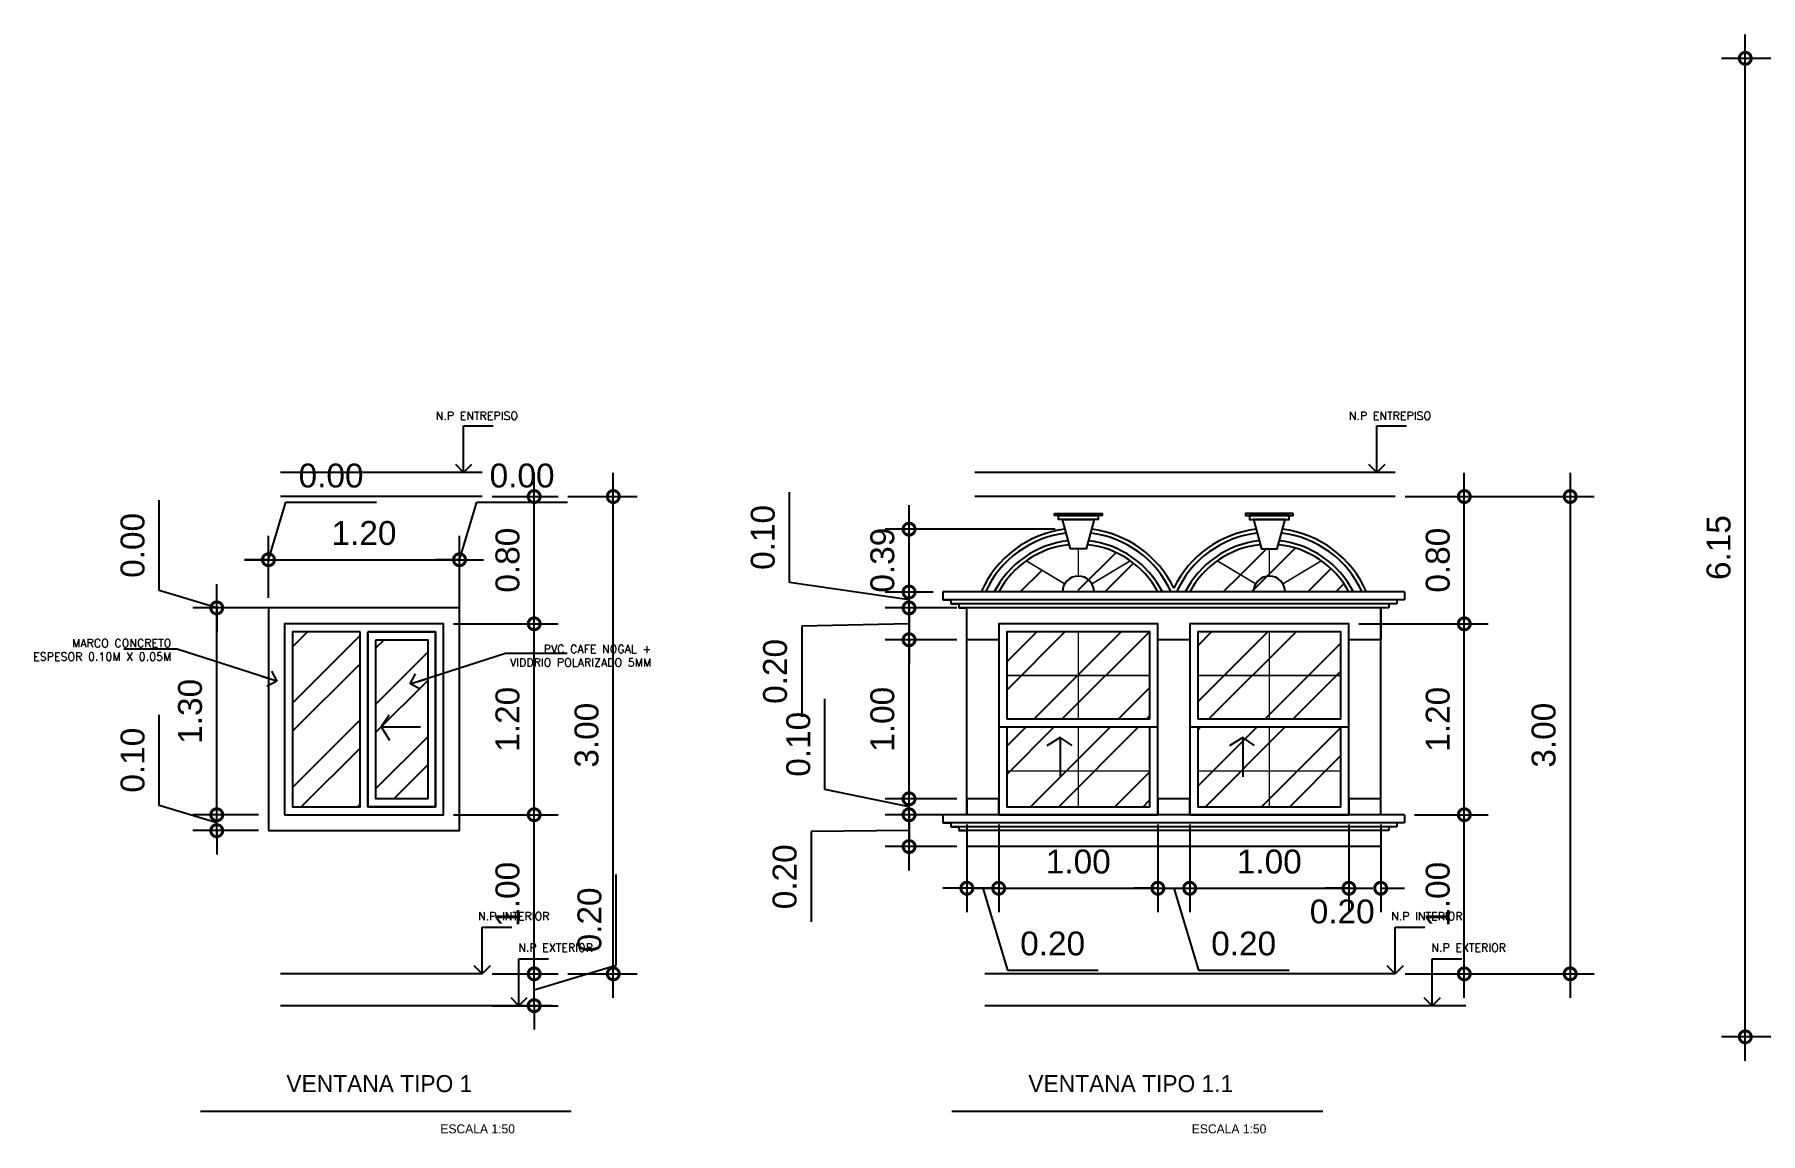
# Model space of a CAD drawing. Header units: inches. Extents: x -370 to 18, y -197 to 199.
# Drawn here: x -235.03 to -224.19, y 40.61 to 47.51 of the extents above; entities that cross this region are included whole.
import ezdxf

# ---------------------------------------------------------------- set-up
doc = ezdxf.new("R2010")
doc.units = ezdxf.units.IN
doc.header["$MEASUREMENT"] = 0
doc.header["$PDMODE"] = 34
doc.header["$PDSIZE"] = 0.2
doc.linetypes.add('DASHED2', pattern=[0.375, 0.25, -0.125])
for name, color, linetype in [('CAJETIN', 5, 'DASHED2'), ('MUEBLES', 7, 'Continuous'), ('ventanas', 1, 'Continuous')]:
    doc.layers.add(name, color=color, linetype=linetype)
doc.styles.add('ARIAL', font='arial.ttf', dxfattribs={"height": 0.14})
doc.styles.add('ML', font='ARIALN.TTF')
doc.styles.add('NT_25', font='romans.shx', dxfattribs={"height": 0.0509})
doc.styles.get("Standard").update_dxf_attribs({"font": 'arial.ttf'})
doc.dimstyles.new('DD_20 G', dxfattribs={"dimtxt": 0.08, "dimasz": 0.1, "dimexe": 0.08, "dimexo": 0.04, "dimgap": 0.02, "dimtad": 1, "dimzin": 0, "dimdsep": 46, "dimtxsty": 'ML', "dimblk": 'DOTSMALL', "dimcen": 0.09, "dimdle": 0.08, "dimclrd": 1, "dimclre": 1, "dimclrt": 2, "dimadec": 0, "dimazin": 0, "dimtfac": 1, "dimtofl": 0, "dimtmove": 2, "dimatfit": 3, "dimldrblk": 'OPEN90', "dimfxl": 1, "dimtolj": 1, "dimtzin": 0, "dimarcsym": 0})
doc.dimstyles.new('E100', dxfattribs={"dimtxt": 0.15, "dimasz": 0.15, "dimexe": 0.15, "dimexo": 0.0625, "dimgap": 0.09, "dimtad": 1, "dimzin": 0, "dimdsep": 46, "dimtxsty": 'Standard', "dimblk": 'DOTSMALL', "dimcen": 0.09, "dimdle": 0.15, "dimclrd": 1, "dimclre": 1, "dimclrt": 2, "dimazin": 0, "dimtfac": 1, "dimtofl": 0, "dimtmove": 1, "dimatfit": 1, "dimldrblk": 'OPEN90', "dimfxl": 1, "dimtolj": 1, "dimtzin": 0, "dimarcsym": 0})
pattern_1 = [(45, (0, -3.29313), (-0.26516504, 0.26516504), []), (45, (0.17678, -3.29313), (-0.26516504, 0.26516504), [])]
pattern_2 = [(45, (-307.83866, 101.6194), (-0.265165, 0.265165), []), (45, (-307.6619, 101.6194), (-0.265165, 0.265165), [])]
pattern_3 = [(45, (-306.63866, 101.6194), (-0.265165, 0.265165), []), (45, (-306.4619, 101.6194), (-0.265165, 0.265165), [])]

# ---------------------------------------------------------------- blocks, each defined once
blk = doc.blocks.new('_DotSmall')
at = {"color": 0, "linetype": 'ByBlock', "const_width": 0.5}
blk.add_lwpolyline([(-0.0625, 0, 1), (0.0625, 0, 1)], format="xyb", close=True, dxfattribs=at)
blk = doc.blocks.new('_Open90')
at = {"color": 0, "linetype": 'ByBlock', "lineweight": -2}
for p, q in [((0, 0), (-1, 0)), ((-0.5, 0.5), (0, 0)), ((0, 0), (-0.5, -0.5))]:
    blk.add_line(p, q, dxfattribs=at)
blk = doc.blocks.new('*D384')
at = {"color": 1, "lineweight": -2, "transparency": 16777216}
for p, q in [((-231.375, 41.666), (-231.375, 42.235)), ((-231.89, 41.611), (-231.89, 41.761)), ((-231.89, 41.511), (-231.375, 41.666)), ((-232.154, 41.611), (-231.74, 41.611)), ((-231.89, 41.411), (-231.89, 41.611)), ((-232.154, 41.411), (-231.74, 41.411)), ((-231.89, 41.411), (-231.89, 41.261))]:
    blk.add_line(p, q, dxfattribs=at)
at = {"layer": 'DEFPOINTS', "color": 0, "transparency": 16777216}
for p in [(-232.217, 41.611), (-231.89, 41.611), (-232.217, 41.411)]:
    blk.add_point(p, dxfattribs=at)
at = {"color": 1, "lineweight": -2, "transparency": 16777216, "xscale": 0.15, "yscale": 0.15, "zscale": 0.15}
for p, rotation in [((-231.89, 41.611), 270), ((-231.89, 41.411), 90)]:
    blk.add_blockref('_DotSmall', p, dxfattribs=dict(at, rotation=rotation))
at = {"color": 2, "transparency": 16777216, "insert": (-231.542, 41.95), "char_height": 0.15, "attachment_point": 5, "rotation": 90}
blk.add_mtext('\\A1;0.20', dxfattribs=at)
blk = doc.blocks.new('*D385')
at = {"color": 1, "lineweight": -2, "transparency": 16777216}
for p, q in [((-231.89, 41.461), (-231.89, 42.761)), ((-232.396, 42.611), (-231.74, 42.611)), ((-232.154, 41.611), (-231.74, 41.611))]:
    blk.add_line(p, q, dxfattribs=at)
at = {"layer": 'DEFPOINTS', "color": 0, "transparency": 16777216}
for p in [(-232.459, 42.611), (-231.89, 42.611), (-232.217, 41.611)]:
    blk.add_point(p, dxfattribs=at)
at = {"color": 1, "lineweight": -2, "transparency": 16777216, "xscale": 0.15, "yscale": 0.15, "zscale": 0.15}
for p, rotation in [((-231.89, 42.611), 90), ((-231.89, 41.611), 270)]:
    blk.add_blockref('_DotSmall', p, dxfattribs=dict(at, rotation=rotation))
at = {"color": 2, "transparency": 16777216, "insert": (-232.057, 42.111), "char_height": 0.15, "attachment_point": 5, "rotation": 90}
blk.add_mtext('\\A1;1.00', dxfattribs=at)
blk = doc.blocks.new('*D386')
at = {"color": 1, "lineweight": -2, "transparency": 16777216}
for p, q in [((-231.89, 42.461), (-231.89, 43.961)), ((-232.396, 43.811), (-231.74, 43.811)), ((-232.396, 42.611), (-231.74, 42.611))]:
    blk.add_line(p, q, dxfattribs=at)
at = {"layer": 'DEFPOINTS', "color": 0, "transparency": 16777216}
for p in [(-232.459, 43.811), (-231.89, 43.811), (-232.459, 42.611)]:
    blk.add_point(p, dxfattribs=at)
at = {"color": 1, "lineweight": -2, "transparency": 16777216, "xscale": 0.15, "yscale": 0.15, "zscale": 0.15}
for p, rotation in [((-231.89, 43.811), 90), ((-231.89, 42.611), 270)]:
    blk.add_blockref('_DotSmall', p, dxfattribs=dict(at, rotation=rotation))
at = {"color": 2, "transparency": 16777216, "insert": (-232.057, 43.211), "char_height": 0.15, "attachment_point": 5, "rotation": 90}
blk.add_mtext('\\A1;1.20', dxfattribs=at)
blk = doc.blocks.new('*D387')
at = {"color": 1, "lineweight": -2, "transparency": 16777216}
for p, q in [((-231.89, 43.661), (-231.89, 44.761)), ((-232.154, 44.611), (-231.74, 44.611)), ((-232.396, 43.811), (-231.74, 43.811))]:
    blk.add_line(p, q, dxfattribs=at)
at = {"layer": 'DEFPOINTS', "color": 0, "transparency": 16777216}
for p in [(-232.217, 44.611), (-231.89, 44.611), (-232.459, 43.811)]:
    blk.add_point(p, dxfattribs=at)
at = {"color": 1, "lineweight": -2, "transparency": 16777216, "xscale": 0.15, "yscale": 0.15, "zscale": 0.15}
for p, rotation in [((-231.89, 44.611), 90), ((-231.89, 43.811), 270)]:
    blk.add_blockref('_DotSmall', p, dxfattribs=dict(at, rotation=rotation))
at = {"color": 2, "transparency": 16777216, "insert": (-232.057, 44.211), "char_height": 0.15, "attachment_point": 5, "rotation": 90}
blk.add_mtext('\\A1;0.80', dxfattribs=at)
blk = doc.blocks.new('*D388')
at = {"color": 1, "lineweight": -2, "transparency": 16777216}
for p, q in [((-231.393, 41.461), (-231.393, 44.761)), ((-231.678, 44.611), (-231.243, 44.611)), ((-231.678, 41.611), (-231.243, 41.611))]:
    blk.add_line(p, q, dxfattribs=at)
at = {"layer": 'DEFPOINTS', "color": 0, "transparency": 16777216}
for p in [(-231.74, 44.611), (-231.393, 44.611), (-231.74, 41.611)]:
    blk.add_point(p, dxfattribs=at)
at = {"color": 1, "lineweight": -2, "transparency": 16777216, "xscale": 0.15, "yscale": 0.15, "zscale": 0.15}
for p, rotation in [((-231.393, 44.611), 90), ((-231.393, 41.611), 270)]:
    blk.add_blockref('_DotSmall', p, dxfattribs=dict(at, rotation=rotation))
at = {"color": 2, "transparency": 16777216, "insert": (-231.56, 43.111), "char_height": 0.15, "attachment_point": 5, "rotation": 90}
blk.add_mtext('\\A1;3.00', dxfattribs=at)
blk = doc.blocks.new('*D389')
at = {"color": 1, "lineweight": -2, "transparency": 16777216}
for p, q in [((-234.246, 42.67), (-234.246, 43.239)), ((-233.884, 42.611), (-233.884, 42.761)), ((-233.884, 42.561), (-234.246, 42.67)), ((-233.621, 42.611), (-234.034, 42.611)), ((-233.884, 42.511), (-233.884, 42.611)), ((-233.621, 42.511), (-234.034, 42.511)), ((-233.884, 42.511), (-233.884, 42.361))]:
    blk.add_line(p, q, dxfattribs=at)
at = {"layer": 'DEFPOINTS', "color": 0, "transparency": 16777216}
for p in [(-233.884, 42.611), (-233.559, 42.611), (-233.559, 42.511)]:
    blk.add_point(p, dxfattribs=at)
at = {"color": 1, "lineweight": -2, "transparency": 16777216, "xscale": 0.15, "yscale": 0.15, "zscale": 0.15}
for p, rotation in [((-233.884, 42.611), 270), ((-233.884, 42.511), 90)]:
    blk.add_blockref('_DotSmall', p, dxfattribs=dict(at, rotation=rotation))
at = {"color": 2, "transparency": 16777216, "insert": (-234.412, 42.954), "char_height": 0.15, "attachment_point": 5, "rotation": 90}
blk.add_mtext('\\A1;0.10', dxfattribs=at)
blk = doc.blocks.new('*D390')
at = {"color": 1, "lineweight": -2, "transparency": 16777216}
for p, q in [((-233.884, 42.461), (-233.884, 44.061)), ((-233.521, 43.911), (-234.034, 43.911)), ((-233.621, 42.611), (-234.034, 42.611))]:
    blk.add_line(p, q, dxfattribs=at)
at = {"layer": 'DEFPOINTS', "color": 0, "transparency": 16777216}
for p in [(-233.884, 43.911), (-233.459, 43.911), (-233.559, 42.611)]:
    blk.add_point(p, dxfattribs=at)
at = {"color": 1, "lineweight": -2, "transparency": 16777216, "xscale": 0.15, "yscale": 0.15, "zscale": 0.15}
for p, rotation in [((-233.884, 43.911), 90), ((-233.884, 42.611), 270)]:
    blk.add_blockref('_DotSmall', p, dxfattribs=dict(at, rotation=rotation))
at = {"color": 2, "transparency": 16777216, "insert": (-234.051, 43.261), "char_height": 0.15, "attachment_point": 5, "rotation": 90}
blk.add_mtext('\\A1;1.30', dxfattribs=at)
blk = doc.blocks.new('*D391')
at = {"color": 1, "lineweight": -2, "transparency": 16777216}
for p, q in [((-234.246, 44.02), (-234.246, 44.589)), ((-233.884, 43.911), (-233.884, 44.061)), ((-233.884, 43.911), (-234.246, 44.02)), ((-233.521, 43.911), (-234.034, 43.911)), ((-233.621, 43.911), (-234.034, 43.911)), ((-233.884, 43.911), (-233.884, 43.761))]:
    blk.add_line(p, q, dxfattribs=at)
at = {"layer": 'DEFPOINTS', "color": 0, "transparency": 16777216}
for p in [(-233.884, 43.911), (-233.559, 43.911), (-233.459, 43.911)]:
    blk.add_point(p, dxfattribs=at)
at = {"color": 1, "lineweight": -2, "transparency": 16777216, "xscale": 0.15, "yscale": 0.15, "zscale": 0.15}
for rotation in [90, 270]:
    blk.add_blockref('_DotSmall', (-233.884, 43.911), dxfattribs=dict(at, rotation=rotation))
at = {"color": 2, "transparency": 16777216, "insert": (-234.412, 44.304), "char_height": 0.15, "attachment_point": 5, "rotation": 90}
blk.add_mtext('\\A1;0.00', dxfattribs=at)
blk = doc.blocks.new('*D392')
at = {"color": 1, "lineweight": -2, "transparency": 16777216}
for p, q in [((-233.559, 44.214), (-233.45, 44.576)), ((-233.45, 44.576), (-232.881, 44.576)), ((-233.559, 43.974), (-233.559, 44.364)), ((-233.559, 43.974), (-233.559, 44.364)), ((-233.559, 44.214), (-233.709, 44.214)), ((-233.559, 44.214), (-233.409, 44.214))]:
    blk.add_line(p, q, dxfattribs=at)
at = {"layer": 'DEFPOINTS', "color": 0, "transparency": 16777216}
for p in [(-233.559, 44.214), (-233.559, 43.911), (-233.559, 43.911)]:
    blk.add_point(p, dxfattribs=at)
at = {"color": 1, "lineweight": -2, "transparency": 16777216, "xscale": 0.15, "yscale": 0.15, "zscale": 0.15}
blk.add_blockref('_DotSmall', (-233.559, 44.214), dxfattribs=at)
at = {"color": 1, "lineweight": -2, "transparency": 16777216, "xscale": 0.15, "yscale": 0.15, "zscale": 0.15, "rotation": 180}
blk.add_blockref('_DotSmall', (-233.559, 44.214), dxfattribs=at)
at = {"color": 2, "transparency": 16777216, "insert": (-233.166, 44.742), "char_height": 0.15, "attachment_point": 5}
blk.add_mtext('\\A1;0.00', dxfattribs=at)
blk = doc.blocks.new('*D393')
at = {"color": 1, "lineweight": -2, "transparency": 16777216}
for p, q in [((-233.559, 43.974), (-233.559, 44.364)), ((-232.359, 43.874), (-232.359, 44.364)), ((-233.709, 44.214), (-232.209, 44.214))]:
    blk.add_line(p, q, dxfattribs=at)
at = {"layer": 'DEFPOINTS', "color": 0, "transparency": 16777216}
for p in [(-232.359, 44.214), (-233.559, 43.911), (-232.359, 43.811)]:
    blk.add_point(p, dxfattribs=at)
at = {"color": 1, "lineweight": -2, "transparency": 16777216, "xscale": 0.15, "yscale": 0.15, "zscale": 0.15, "rotation": 180}
blk.add_blockref('_DotSmall', (-233.559, 44.214), dxfattribs=at)
at = {"color": 1, "lineweight": -2, "transparency": 16777216, "xscale": 0.15, "yscale": 0.15, "zscale": 0.15}
blk.add_blockref('_DotSmall', (-232.359, 44.214), dxfattribs=at)
at = {"color": 2, "transparency": 16777216, "insert": (-232.959, 44.381), "char_height": 0.15, "attachment_point": 5}
blk.add_mtext('\\A1;1.20', dxfattribs=at)
blk = doc.blocks.new('*D394')
at = {"color": 1, "lineweight": -2, "transparency": 16777216}
for p, q in [((-232.359, 44.214), (-232.25, 44.576)), ((-232.25, 44.576), (-231.681, 44.576)), ((-232.359, 43.874), (-232.359, 44.364)), ((-232.359, 43.974), (-232.359, 44.364)), ((-232.359, 44.214), (-232.509, 44.214)), ((-232.359, 44.214), (-232.209, 44.214))]:
    blk.add_line(p, q, dxfattribs=at)
at = {"layer": 'DEFPOINTS', "color": 0, "transparency": 16777216}
for p in [(-232.359, 44.214), (-232.359, 43.911), (-232.359, 43.811)]:
    blk.add_point(p, dxfattribs=at)
at = {"color": 1, "lineweight": -2, "transparency": 16777216, "xscale": 0.15, "yscale": 0.15, "zscale": 0.15}
blk.add_blockref('_DotSmall', (-232.359, 44.214), dxfattribs=at)
at = {"color": 1, "lineweight": -2, "transparency": 16777216, "xscale": 0.15, "yscale": 0.15, "zscale": 0.15, "rotation": 180}
blk.add_blockref('_DotSmall', (-232.359, 44.214), dxfattribs=at)
at = {"color": 2, "transparency": 16777216, "insert": (-231.966, 44.742), "char_height": 0.15, "attachment_point": 5}
blk.add_mtext('\\A1;0.00', dxfattribs=at)
blk = doc.blocks.new('*D395')
at = {"color": 1, "lineweight": -2, "transparency": 16777216}
for p, q in [((-229.535, 42.261), (-229.535, 42.761)), ((-229.234, 42.611), (-229.685, 42.611)), ((-229.535, 42.511), (-230.15, 42.506)), ((-230.15, 42.506), (-230.15, 41.937)), ((-229.234, 42.411), (-229.685, 42.411))]:
    blk.add_line(p, q, dxfattribs=at)
at = {"layer": 'DEFPOINTS', "color": 0, "transparency": 16777216}
for p in [(-229.535, 42.611), (-229.172, 42.611), (-229.172, 42.411)]:
    blk.add_point(p, dxfattribs=at)
at = {"color": 1, "lineweight": -2, "transparency": 16777216, "xscale": 0.15, "yscale": 0.15, "zscale": 0.15}
for p, rotation in [((-229.535, 42.611), 90), ((-229.535, 42.411), 270)]:
    blk.add_blockref('_DotSmall', p, dxfattribs=dict(at, rotation=rotation))
at = {"color": 2, "transparency": 16777216, "insert": (-230.316, 42.221), "char_height": 0.15, "attachment_point": 5, "rotation": 90}
blk.add_mtext('\\A1;0.20', dxfattribs=at)
blk = doc.blocks.new('*D396')
at = {"color": 1, "lineweight": -2, "transparency": 16777216}
for p, q in [((-230.064, 42.77), (-230.064, 43.339)), ((-229.535, 42.711), (-229.535, 42.861)), ((-229.535, 42.661), (-230.064, 42.77)), ((-229.234, 42.711), (-229.685, 42.711)), ((-229.234, 42.611), (-229.685, 42.611)), ((-229.535, 42.611), (-229.535, 42.711)), ((-229.535, 42.611), (-229.535, 42.461))]:
    blk.add_line(p, q, dxfattribs=at)
at = {"layer": 'DEFPOINTS', "color": 0, "transparency": 16777216}
for p in [(-229.535, 42.711), (-229.172, 42.711), (-229.172, 42.611)]:
    blk.add_point(p, dxfattribs=at)
at = {"color": 1, "lineweight": -2, "transparency": 16777216, "xscale": 0.15, "yscale": 0.15, "zscale": 0.15}
for p, rotation in [((-229.535, 42.711), 270), ((-229.535, 42.611), 90)]:
    blk.add_blockref('_DotSmall', p, dxfattribs=dict(at, rotation=rotation))
at = {"color": 2, "transparency": 16777216, "insert": (-230.23, 43.054), "char_height": 0.15, "attachment_point": 5, "rotation": 90}
blk.add_mtext('\\A1;0.10', dxfattribs=at)
blk = doc.blocks.new('*D397')
at = {"color": 1, "lineweight": -2, "transparency": 16777216}
for p, q in [((-229.535, 42.561), (-229.535, 43.861)), ((-229.234, 43.711), (-229.685, 43.711)), ((-229.234, 42.711), (-229.685, 42.711))]:
    blk.add_line(p, q, dxfattribs=at)
at = {"layer": 'DEFPOINTS', "color": 0, "transparency": 16777216}
for p in [(-229.535, 43.711), (-229.172, 43.711), (-229.172, 42.711)]:
    blk.add_point(p, dxfattribs=at)
at = {"color": 1, "lineweight": -2, "transparency": 16777216, "xscale": 0.15, "yscale": 0.15, "zscale": 0.15}
for p, rotation in [((-229.535, 43.711), 90), ((-229.535, 42.711), 270)]:
    blk.add_blockref('_DotSmall', p, dxfattribs=dict(at, rotation=rotation))
at = {"color": 2, "transparency": 16777216, "insert": (-229.702, 43.211), "char_height": 0.15, "attachment_point": 5, "rotation": 90}
blk.add_mtext('\\A1;1.00', dxfattribs=at)
blk = doc.blocks.new('*D398')
at = {"color": 1, "lineweight": -2, "transparency": 16777216}
for p, q in [((-229.535, 43.911), (-229.535, 44.061)), ((-229.535, 43.811), (-230.209, 43.796)), ((-229.234, 43.911), (-229.685, 43.911)), ((-229.535, 43.711), (-229.535, 43.911)), ((-230.209, 43.796), (-230.209, 43.227)), ((-229.234, 43.711), (-229.685, 43.711)), ((-229.535, 43.711), (-229.535, 43.561))]:
    blk.add_line(p, q, dxfattribs=at)
at = {"layer": 'DEFPOINTS', "color": 0, "transparency": 16777216}
for p in [(-229.535, 43.911), (-229.172, 43.911), (-229.172, 43.711)]:
    blk.add_point(p, dxfattribs=at)
at = {"color": 1, "lineweight": -2, "transparency": 16777216, "xscale": 0.15, "yscale": 0.15, "zscale": 0.15}
for p, rotation in [((-229.535, 43.911), 270), ((-229.535, 43.711), 90)]:
    blk.add_blockref('_DotSmall', p, dxfattribs=dict(at, rotation=rotation))
at = {"color": 2, "transparency": 16777216, "insert": (-230.376, 43.512), "char_height": 0.15, "attachment_point": 5, "rotation": 90}
blk.add_mtext('\\A1;0.20', dxfattribs=at)
blk = doc.blocks.new('*D399')
at = {"color": 1, "lineweight": -2, "transparency": 16777216}
for p, q in [((-230.286, 44.07), (-230.286, 44.639)), ((-229.535, 44.011), (-229.535, 44.161)), ((-229.535, 43.961), (-230.286, 44.07)), ((-229.384, 44.011), (-229.685, 44.011)), ((-229.535, 43.911), (-229.535, 44.011)), ((-229.234, 43.911), (-229.685, 43.911)), ((-229.535, 43.911), (-229.535, 43.761))]:
    blk.add_line(p, q, dxfattribs=at)
at = {"layer": 'DEFPOINTS', "color": 0, "transparency": 16777216}
for p in [(-229.535, 44.011), (-229.322, 44.011), (-229.172, 43.911)]:
    blk.add_point(p, dxfattribs=at)
at = {"color": 1, "lineweight": -2, "transparency": 16777216, "xscale": 0.15, "yscale": 0.15, "zscale": 0.15}
for p, rotation in [((-229.535, 44.011), 270), ((-229.535, 43.911), 90)]:
    blk.add_blockref('_DotSmall', p, dxfattribs=dict(at, rotation=rotation))
at = {"color": 2, "transparency": 16777216, "insert": (-230.453, 44.354), "char_height": 0.15, "attachment_point": 5, "rotation": 90}
blk.add_mtext('\\A1;0.10', dxfattribs=at)
blk = doc.blocks.new('*D400')
at = {"color": 1, "lineweight": -2, "transparency": 16777216}
for p, q in [((-229.535, 43.861), (-229.535, 44.556)), ((-228.618, 44.406), (-229.685, 44.406)), ((-229.384, 44.011), (-229.685, 44.011))]:
    blk.add_line(p, q, dxfattribs=at)
at = {"layer": 'DEFPOINTS', "color": 0, "transparency": 16777216}
for p in [(-229.535, 44.406), (-228.555, 44.406), (-229.322, 44.011)]:
    blk.add_point(p, dxfattribs=at)
at = {"color": 1, "lineweight": -2, "transparency": 16777216, "xscale": 0.15, "yscale": 0.15, "zscale": 0.15}
for p, rotation in [((-229.535, 44.406), 90), ((-229.535, 44.011), 270)]:
    blk.add_blockref('_DotSmall', p, dxfattribs=dict(at, rotation=rotation))
at = {"color": 2, "transparency": 16777216, "insert": (-229.702, 44.211), "char_height": 0.15, "attachment_point": 5, "rotation": 90}
blk.add_mtext('\\A1;0.39', dxfattribs=at)
blk = doc.blocks.new('*D401')
at = {"color": 1, "lineweight": -2, "transparency": 16777216}
for p, q in [((-226.047, 41.461), (-226.047, 42.761)), ((-226.359, 42.611), (-225.897, 42.611)), ((-226.418, 41.611), (-225.897, 41.611))]:
    blk.add_line(p, q, dxfattribs=at)
at = {"layer": 'DEFPOINTS', "color": 0, "transparency": 16777216}
for p in [(-226.422, 42.611), (-226.047, 42.611), (-226.481, 41.611)]:
    blk.add_point(p, dxfattribs=at)
at = {"color": 1, "lineweight": -2, "transparency": 16777216, "xscale": 0.15, "yscale": 0.15, "zscale": 0.15}
for p, rotation in [((-226.047, 42.611), 90), ((-226.047, 41.611), 270)]:
    blk.add_blockref('_DotSmall', p, dxfattribs=dict(at, rotation=rotation))
at = {"color": 2, "transparency": 16777216, "insert": (-226.213, 42.111), "char_height": 0.15, "attachment_point": 5, "rotation": 90}
blk.add_mtext('\\A1;1.00', dxfattribs=at)
blk = doc.blocks.new('*D402')
at = {"color": 1, "lineweight": -2, "transparency": 16777216}
for p, q in [((-226.047, 42.461), (-226.047, 43.961)), ((-226.709, 43.811), (-225.897, 43.811)), ((-226.359, 42.611), (-225.897, 42.611))]:
    blk.add_line(p, q, dxfattribs=at)
at = {"layer": 'DEFPOINTS', "color": 0, "transparency": 16777216}
for p in [(-226.772, 43.811), (-226.047, 43.811), (-226.422, 42.611)]:
    blk.add_point(p, dxfattribs=at)
at = {"color": 1, "lineweight": -2, "transparency": 16777216, "xscale": 0.15, "yscale": 0.15, "zscale": 0.15}
for p, rotation in [((-226.047, 43.811), 90), ((-226.047, 42.611), 270)]:
    blk.add_blockref('_DotSmall', p, dxfattribs=dict(at, rotation=rotation))
at = {"color": 2, "transparency": 16777216, "insert": (-226.213, 43.211), "char_height": 0.15, "attachment_point": 5, "rotation": 90}
blk.add_mtext('\\A1;1.20', dxfattribs=at)
blk = doc.blocks.new('*D403')
at = {"color": 1, "lineweight": -2, "transparency": 16777216}
for p, q in [((-226.047, 43.661), (-226.047, 44.761)), ((-226.418, 44.611), (-225.897, 44.611)), ((-226.709, 43.811), (-225.897, 43.811))]:
    blk.add_line(p, q, dxfattribs=at)
at = {"layer": 'DEFPOINTS', "color": 0, "transparency": 16777216}
for p in [(-226.481, 44.611), (-226.047, 44.611), (-226.772, 43.811)]:
    blk.add_point(p, dxfattribs=at)
at = {"color": 1, "lineweight": -2, "transparency": 16777216, "xscale": 0.15, "yscale": 0.15, "zscale": 0.15}
for p, rotation in [((-226.047, 44.611), 90), ((-226.047, 43.811), 270)]:
    blk.add_blockref('_DotSmall', p, dxfattribs=dict(at, rotation=rotation))
at = {"color": 2, "transparency": 16777216, "insert": (-226.213, 44.211), "char_height": 0.15, "attachment_point": 5, "rotation": 90}
blk.add_mtext('\\A1;0.80', dxfattribs=at)
blk = doc.blocks.new('*D404')
at = {"color": 1, "lineweight": -2, "transparency": 16777216}
for p, q in [((-225.382, 44.761), (-225.382, 41.461)), ((-226.418, 44.611), (-225.232, 44.611)), ((-226.418, 41.611), (-225.232, 41.611))]:
    blk.add_line(p, q, dxfattribs=at)
at = {"layer": 'DEFPOINTS', "color": 0, "transparency": 16777216}
for p in [(-226.481, 44.611), (-226.481, 41.611), (-225.382, 41.611)]:
    blk.add_point(p, dxfattribs=at)
at = {"color": 1, "lineweight": -2, "transparency": 16777216, "xscale": 0.15, "yscale": 0.15, "zscale": 0.15}
for p, rotation in [((-225.382, 44.611), 90), ((-225.382, 41.611), 270)]:
    blk.add_blockref('_DotSmall', p, dxfattribs=dict(at, rotation=rotation))
at = {"color": 2, "transparency": 16777216, "insert": (-225.548, 43.111), "char_height": 0.15, "attachment_point": 5, "rotation": 90}
blk.add_mtext('\\A1;3.00', dxfattribs=at)
blk = doc.blocks.new('*D405')
at = {"color": 1, "lineweight": -2, "transparency": 16777216}
for p, q in [((-228.972, 42.549), (-228.972, 41.999)), ((-227.972, 42.549), (-227.972, 41.999)), ((-229.122, 42.149), (-227.822, 42.149))]:
    blk.add_line(p, q, dxfattribs=at)
at = {"layer": 'DEFPOINTS', "color": 0, "transparency": 16777216}
for p in [(-228.972, 42.611), (-227.972, 42.611), (-227.972, 42.149)]:
    blk.add_point(p, dxfattribs=at)
at = {"color": 1, "lineweight": -2, "transparency": 16777216, "xscale": 0.15, "yscale": 0.15, "zscale": 0.15, "rotation": 180}
blk.add_blockref('_DotSmall', (-228.972, 42.149), dxfattribs=at)
at = {"color": 1, "lineweight": -2, "transparency": 16777216, "xscale": 0.15, "yscale": 0.15, "zscale": 0.15}
blk.add_blockref('_DotSmall', (-227.972, 42.149), dxfattribs=at)
at = {"color": 2, "transparency": 16777216, "insert": (-228.472, 42.316), "char_height": 0.15, "attachment_point": 5}
blk.add_mtext('\\A1;1.00', dxfattribs=at)
blk = doc.blocks.new('*D406')
at = {"color": 1, "lineweight": -2, "transparency": 16777216}
for p, q in [((-227.972, 42.549), (-227.972, 41.999)), ((-227.772, 42.549), (-227.772, 41.999)), ((-227.972, 42.149), (-228.122, 42.149)), ((-227.972, 42.149), (-227.772, 42.149)), ((-227.872, 42.149), (-227.717, 41.634)), ((-227.772, 42.149), (-227.622, 42.149)), ((-227.717, 41.634), (-227.148, 41.634))]:
    blk.add_line(p, q, dxfattribs=at)
at = {"layer": 'DEFPOINTS', "color": 0, "transparency": 16777216}
for p in [(-227.972, 42.611), (-227.772, 42.611), (-227.772, 42.149)]:
    blk.add_point(p, dxfattribs=at)
at = {"color": 1, "lineweight": -2, "transparency": 16777216, "xscale": 0.15, "yscale": 0.15, "zscale": 0.15}
blk.add_blockref('_DotSmall', (-227.972, 42.149), dxfattribs=at)
at = {"color": 1, "lineweight": -2, "transparency": 16777216, "xscale": 0.15, "yscale": 0.15, "zscale": 0.15, "rotation": 180}
blk.add_blockref('_DotSmall', (-227.772, 42.149), dxfattribs=at)
at = {"color": 2, "transparency": 16777216, "insert": (-227.433, 41.801), "char_height": 0.15, "attachment_point": 5}
blk.add_mtext('\\A1;0.20', dxfattribs=at)
blk = doc.blocks.new('*D407')
at = {"color": 1, "lineweight": -2, "transparency": 16777216}
for p, q in [((-227.772, 42.549), (-227.772, 41.999)), ((-226.772, 42.549), (-226.772, 41.999)), ((-227.922, 42.149), (-226.622, 42.149))]:
    blk.add_line(p, q, dxfattribs=at)
at = {"layer": 'DEFPOINTS', "color": 0, "transparency": 16777216}
for p in [(-227.772, 42.611), (-226.772, 42.611), (-226.772, 42.149)]:
    blk.add_point(p, dxfattribs=at)
at = {"color": 1, "lineweight": -2, "transparency": 16777216, "xscale": 0.15, "yscale": 0.15, "zscale": 0.15, "rotation": 180}
blk.add_blockref('_DotSmall', (-227.772, 42.149), dxfattribs=at)
at = {"color": 1, "lineweight": -2, "transparency": 16777216, "xscale": 0.15, "yscale": 0.15, "zscale": 0.15}
blk.add_blockref('_DotSmall', (-226.772, 42.149), dxfattribs=at)
at = {"color": 2, "transparency": 16777216, "insert": (-227.272, 42.316), "char_height": 0.15, "attachment_point": 5}
blk.add_mtext('\\A1;1.00', dxfattribs=at)
blk = doc.blocks.new('*D408')
at = {"color": 1, "lineweight": -2, "transparency": 16777216}
for p, q in [((-226.772, 42.549), (-226.772, 41.999)), ((-226.572, 42.549), (-226.572, 41.999)), ((-226.772, 42.149), (-226.922, 42.149)), ((-226.572, 42.149), (-226.422, 42.149))]:
    blk.add_line(p, q, dxfattribs=at)
at = {"layer": 'DEFPOINTS', "color": 0, "transparency": 16777216}
for p in [(-226.772, 42.611), (-226.572, 42.611), (-226.572, 42.149)]:
    blk.add_point(p, dxfattribs=at)
at = {"color": 1, "lineweight": -2, "transparency": 16777216, "xscale": 0.15, "yscale": 0.15, "zscale": 0.15}
blk.add_blockref('_DotSmall', (-226.772, 42.149), dxfattribs=at)
at = {"color": 1, "lineweight": -2, "transparency": 16777216, "xscale": 0.15, "yscale": 0.15, "zscale": 0.15, "rotation": 180}
blk.add_blockref('_DotSmall', (-226.572, 42.149), dxfattribs=at)
at = {"color": 2, "transparency": 16777216, "insert": (-226.814, 42.002), "char_height": 0.15, "attachment_point": 5}
blk.add_mtext('\\A1;0.20', dxfattribs=at)
blk = doc.blocks.new('*D409')
at = {"color": 1, "lineweight": -2, "transparency": 16777216}
for p, q in [((-229.172, 42.549), (-229.172, 41.999)), ((-228.972, 42.549), (-228.972, 41.999)), ((-229.172, 42.149), (-229.322, 42.149)), ((-228.972, 42.149), (-229.172, 42.149)), ((-229.072, 42.149), (-228.917, 41.634)), ((-228.972, 42.149), (-228.822, 42.149)), ((-228.917, 41.634), (-228.348, 41.634))]:
    blk.add_line(p, q, dxfattribs=at)
at = {"layer": 'DEFPOINTS', "color": 0, "transparency": 16777216}
for p in [(-229.172, 42.611), (-228.972, 42.611), (-229.172, 42.149)]:
    blk.add_point(p, dxfattribs=at)
at = {"color": 1, "lineweight": -2, "transparency": 16777216, "xscale": 0.15, "yscale": 0.15, "zscale": 0.15}
blk.add_blockref('_DotSmall', (-229.172, 42.149), dxfattribs=at)
at = {"color": 1, "lineweight": -2, "transparency": 16777216, "xscale": 0.15, "yscale": 0.15, "zscale": 0.15, "rotation": 180}
blk.add_blockref('_DotSmall', (-228.972, 42.149), dxfattribs=at)
at = {"color": 2, "transparency": 16777216, "insert": (-228.633, 41.801), "char_height": 0.15, "attachment_point": 5}
blk.add_mtext('\\A1;0.20', dxfattribs=at)
blk = doc.blocks.new('*D435')
at = {"color": 1, "lineweight": -2, "transparency": 16777216}
for p, q in [((-224.282, 41.065), (-224.282, 47.515)), ((-223.718, 47.365), (-224.432, 47.365)), ((-223.718, 41.215), (-224.432, 41.215))]:
    blk.add_line(p, q, dxfattribs=at)
at = {"layer": 'DEFPOINTS', "color": 0, "transparency": 16777216}
for p in [(-224.282, 47.365), (-223.656, 47.365), (-223.656, 41.215)]:
    blk.add_point(p, dxfattribs=at)
at = {"color": 1, "lineweight": -2, "transparency": 16777216, "xscale": 0.15, "yscale": 0.15, "zscale": 0.15}
for p, rotation in [((-224.282, 47.365), 90), ((-224.282, 41.215), 270)]:
    blk.add_blockref('_DotSmall', p, dxfattribs=dict(at, rotation=rotation))
at = {"color": 2, "transparency": 16777216, "insert": (-224.449, 44.29), "char_height": 0.15, "attachment_point": 5, "rotation": 90}
blk.add_mtext('\\A1;6.15', dxfattribs=at)

msp = doc.modelspace()

# ---------------------------------------------------------------- hatches: boundary and pattern name
at = {"transparency": 33554610}
h = msp.add_hatch(dxfattribs=at)
h.set_pattern_fill('ANSI32', color=8)
h.set_pattern_definition(pattern_3)
h.paths.add_polyline_path([(-228.47181, 44.28338), (-228.42181, 44.28338), (-228.415, 44.30823, -0.12935945), (-228.14487, 44.20725), (-228.47181, 44.01108)])
h = msp.add_hatch(dxfattribs=at)
h.set_pattern_fill('ANSI32', color=8)
h.set_pattern_definition(pattern_2)
h.paths.add_polyline_path([(-227.32863, 44.30823), (-227.32181, 44.28338), (-227.27181, 44.28338), (-227.27181, 44.01108), (-227.59876, 44.20725, -0.12935945)])
h = msp.add_hatch(dxfattribs=at)
h.set_pattern_fill('ANSI32', color=8)
h.set_pattern_definition(pattern_2)
h.paths.add_polyline_path([(-227.27181, 44.28338), (-227.22181, 44.28338), (-227.215, 44.30823, -0.12935945), (-226.94487, 44.20725), (-227.27181, 44.01108)])
h = msp.add_hatch(dxfattribs=at)
h.set_pattern_fill('ANSI32', color=8)
h.set_pattern_definition(pattern_3)
h.paths.add_polyline_path([(-228.79876, 44.20725), (-228.47181, 44.01108), (-228.97181, 44.01108, -0.11698673)])
h = msp.add_hatch(dxfattribs=at)
h.set_pattern_fill('ANSI32', color=8)
h.set_pattern_definition(pattern_3)
h.paths.add_polyline_path([(-228.14487, 44.20725, -0.11698673), (-227.97181, 44.01108), (-228.47181, 44.01108)])
h = msp.add_hatch(dxfattribs=at)
h.set_pattern_fill('ANSI32', color=8)
h.set_pattern_definition(pattern_2)
h.paths.add_polyline_path([(-227.59876, 44.20725), (-227.27181, 44.01108), (-227.77181, 44.01108, -0.11698673)])
h = msp.add_hatch(dxfattribs=at)
h.set_pattern_fill('ANSI32', color=8)
h.set_pattern_definition(pattern_2)
h.paths.add_polyline_path([(-226.94487, 44.20725, -0.11698673), (-226.77181, 44.01108), (-227.27181, 44.01108)])
h = msp.add_hatch(dxfattribs=at)
h.set_pattern_fill('ANSI32', color=8)
h.set_pattern_definition(pattern_1)
h.paths.add_polyline_path([(-232.98391, 43.76108), (-233.40891, 43.76108), (-233.40891, 42.66108), (-232.98391, 42.66108)])
h = msp.add_hatch(dxfattribs=at)
h.set_pattern_fill('ANSI32', color=8)
h.set_pattern_definition(pattern_1)
h.paths.add_polyline_path([(-232.88391, 43.71108), (-232.55891, 43.71108), (-232.55891, 42.71108), (-232.88391, 42.71108)])
h = msp.add_hatch(dxfattribs=at)
h.set_pattern_fill('ANSI32', color=8)
h.set_pattern_definition(pattern_3)
h.paths.add_polyline_path([(-228.92181, 43.16108), (-228.02181, 43.16108), (-228.02181, 42.66108), (-228.92181, 42.66108)])
h.paths.add_polyline_path([(-228.02181, 43.21108), (-228.92181, 43.21108), (-228.92181, 43.76108), (-228.02181, 43.76108)])
h = msp.add_hatch(dxfattribs=at)
h.set_pattern_fill('ANSI32', color=8)
h.set_pattern_definition(pattern_2)
h.paths.add_polyline_path([(-227.72181, 43.16108), (-226.82181, 43.16108), (-226.82181, 42.66108), (-227.72181, 42.66108)])
h.paths.add_polyline_path([(-226.82181, 43.21108), (-227.72181, 43.21108), (-227.72181, 43.76108), (-226.82181, 43.76108)])

# ---------------------------------------------------------------- linework, layer by layer
at = {"color": 4}
for p, q in [((-232.21665, 44.76108), (-233.48328, 44.76108)), ((-226.48073, 44.76108), (-229.12265, 44.76108))]:
    msp.add_line(p, q, dxfattribs=at)
at = {"color": 8}
for p, q in [((-232.21665, 44.61108), (-233.48328, 44.61108)), ((-226.48073, 44.61108), (-229.12265, 44.61108))]:
    msp.add_line(p, q, dxfattribs=at)
at = {"color": 3}
for p, q in [((-229.32181, 44.01108), (-229.32181, 43.96108)), ((-226.42181, 44.01108), (-229.32181, 44.01108)), ((-229.32181, 44.01108), (-229.32181, 43.96108)), ((-226.42181, 43.96108), (-229.32181, 43.96108)), ((-229.32181, 43.96108), (-229.27181, 43.96108)), ((-229.27181, 43.96108), (-229.27181, 43.93608)), ((-226.52181, 43.93608), (-229.27181, 43.93608)), ((-229.27181, 43.93608), (-229.22181, 43.93608)), ((-229.22181, 43.93608), (-229.22181, 43.91108)), ((-226.57181, 44.01108), (-229.17181, 44.01108)), ((-227.97181, 44.01108), (-228.97181, 44.01108)), ((-226.77181, 44.01108), (-227.77181, 44.01108)), ((-226.52181, 43.93608), (-226.52181, 43.91108)), ((-226.47181, 43.93608), (-226.52181, 43.93608)), ((-226.42181, 43.96108), (-226.47181, 43.96108)), ((-226.47181, 43.96108), (-226.47181, 43.93608)), ((-226.42181, 44.01108), (-226.42181, 43.96108)), ((-226.57181, 43.91108), (-229.22181, 43.91108)), ((-229.22181, 43.91108), (-229.17181, 43.91108)), ((-226.52181, 43.91108), (-226.57181, 43.91108)), ((-226.42181, 42.61108), (-229.32181, 42.61108)), ((-229.32181, 42.61108), (-229.32181, 42.56108)), ((-229.32181, 42.61108), (-229.32181, 42.56108)), ((-226.42181, 42.61108), (-226.42181, 42.56108)), ((-226.42181, 42.56108), (-229.32181, 42.56108)), ((-229.32181, 42.56108), (-229.27181, 42.56108)), ((-229.27181, 42.56108), (-229.27181, 42.53608)), ((-229.27181, 42.53608), (-229.22181, 42.53608)), ((-226.52181, 42.53608), (-229.27181, 42.53608)), ((-229.22181, 42.53608), (-229.22181, 42.51108)), ((-229.22181, 42.51108), (-229.17181, 42.51108)), ((-226.57181, 42.51108), (-229.22181, 42.51108)), ((-229.17181, 42.51108), (-229.17181, 42.41108)), ((-226.52181, 42.51108), (-226.57181, 42.51108)), ((-226.57181, 42.51108), (-226.57181, 42.41108)), ((-226.52181, 42.53608), (-226.52181, 42.51108)), ((-226.47181, 42.53608), (-226.52181, 42.53608)), ((-226.42181, 42.56108), (-226.47181, 42.56108)), ((-226.47181, 42.56108), (-226.47181, 42.53608)), ((-226.57181, 42.41108), (-229.17181, 42.41108)), ((-232.21665, 41.61108), (-233.48328, 41.61108)), ((-226.48073, 41.61108), (-229.05854, 41.61108)), ((-231.77408, 41.41108), (-233.48328, 41.41108)), ((-226.03817, 41.41108), (-229.05854, 41.41108))]:
    msp.add_line(p, q, dxfattribs=at)
at = {"color": 2}
for p, q in [((-229.17181, 42.61108), (-229.17181, 43.91108)), ((-226.57181, 42.61108), (-226.57181, 43.91108)), ((-226.57181, 43.91108), (-226.57181, 43.81108)), ((-232.93391, 43.76108), (-232.93391, 42.66108)), ((-228.97181, 43.71108), (-229.17181, 43.71108)), ((-227.77181, 43.71108), (-227.97181, 43.71108)), ((-226.57181, 43.71108), (-226.77181, 43.71108)), ((-227.97181, 43.16108), (-228.97181, 43.16108)), ((-228.02181, 43.21108), (-228.92181, 43.21108)), ((-226.77181, 43.16108), (-227.77181, 43.16108)), ((-226.82181, 43.21108), (-227.72181, 43.21108)), ((-228.97181, 42.71108), (-229.17181, 42.71108)), ((-226.57181, 42.71108), (-226.77181, 42.71108)), ((-233.98611, 40.74744), (-231.65691, 40.7471)), ((-229.26568, 40.74744), (-226.93648, 40.7471))]:
    msp.add_line(p, q, dxfattribs=at)
msp.add_line((-227.77181, 42.71108), (-227.97181, 42.71108))
at = {"color": 3}
for points in [[(-233.55891, 42.51108), (-232.35891, 42.51108), (-232.35891, 43.91108), (-233.55891, 43.91108)], [(-233.45891, 42.61108), (-232.45891, 42.61108), (-232.45891, 43.81108), (-233.45891, 43.81108)]]:
    msp.add_lwpolyline(points, close=True, dxfattribs=at)
at = {"color": 2}
for points in [[(-232.98391, 43.76108), (-233.40891, 43.76108), (-233.40891, 42.66108), (-232.98391, 42.66108), (-232.98391, 43.76108)], [(-232.93391, 42.66108), (-232.50891, 42.66108), (-232.50891, 43.76108), (-232.93391, 43.76108)]]:
    msp.add_lwpolyline(points, dxfattribs=at)
for points in [[(-232.93391, 43.76108), (-232.50891, 43.76108), (-232.50891, 42.66108), (-232.93391, 42.66108)], [(-232.88391, 43.71108), (-232.55891, 43.71108), (-232.55891, 42.71108), (-232.88391, 42.71108)]]:
    msp.add_lwpolyline(points, close=True, dxfattribs=at)
at = {"color": 1}
for points in [[(-232.80033, 43.23723), (-232.85042, 43.16321), (-232.79833, 43.07919)], [(-232.85042, 43.16321), (-232.60401, 43.16321)], [(-228.51107, 43.04566), (-228.58509, 43.09574), (-228.66911, 43.04366)], [(-228.58509, 43.09574), (-228.58509, 42.84934)], [(-227.36457, 43.04566), (-227.43859, 43.09574), (-227.52261, 43.04366)], [(-227.43859, 43.09574), (-227.43859, 42.84934)]]:
    msp.add_lwpolyline(points, dxfattribs=at)
at = {"color": 3}
for centre, radius, start, end in [((-228.47181, 43.74442), 0.66667, 97.201768, 156.421822), ((-228.47181, 43.74442), 0.64167, 96.882651, 155.443875), ((-228.47181, 43.74442), 0.64167, 24.556125, 83.117349), ((-228.47181, 43.74442), 0.66667, 25.841933, 82.798232), ((-227.27181, 43.74442), 0.66667, 97.201768, 154.158067), ((-227.27181, 43.74442), 0.64167, 96.882651, 155.443875), ((-227.27181, 43.74442), 0.64167, 24.556125, 83.117349), ((-227.27181, 43.74442), 0.66667, 23.578178, 82.798232), ((-228.47181, 43.74442), 0.59167, 96.162531, 153.211125), ((-228.47181, 43.74442), 0.56667, 95.754174, 151.927513), ((-228.47181, 43.74442), 0.56667, 28.072487, 84.245826), ((-228.47181, 43.74442), 0.59167, 26.788875, 83.837469), ((-227.27181, 43.74442), 0.59167, 96.162531, 153.211125), ((-227.27181, 43.74442), 0.56667, 95.754174, 151.927513), ((-227.27181, 43.74442), 0.56667, 28.072487, 84.245826), ((-227.27181, 43.74442), 0.59167, 26.788875, 83.837469)]:
    msp.add_arc(centre, radius, start, end, dxfattribs=at)
at = {"color": 6}
for centre in [(-228.47181, 44.01108), (-227.27181, 44.01108)]:
    msp.add_arc(centre, 0.1, 0, 180, dxfattribs=at)
at = {"layer": 'MUEBLES', "color": 4}
for points in [[(-228.62181, 44.50402), (-228.32181, 44.50402), (-228.32181, 44.49152), (-228.62181, 44.49152)], [(-228.59681, 44.49152), (-228.34681, 44.49152), (-228.34681, 44.46572), (-228.59681, 44.46572)], [(-227.12181, 44.50402), (-227.42181, 44.50402), (-227.42181, 44.49152), (-227.12181, 44.49152)], [(-227.14681, 44.49152), (-227.39681, 44.49152), (-227.39681, 44.46572), (-227.14681, 44.46572)]]:
    msp.add_lwpolyline(points, close=True, dxfattribs=at)
for points in [[(-228.57181, 44.46572), (-228.37181, 44.46572), (-228.42181, 44.28338), (-228.52181, 44.28338), (-228.57181, 44.46572)], [(-227.17181, 44.46572), (-227.37181, 44.46572), (-227.32181, 44.28338), (-227.22181, 44.28338), (-227.17181, 44.46572)]]:
    msp.add_lwpolyline(points, dxfattribs=at)
at = {"layer": 'MUEBLES', "const_width": 0.01}
for points in [[(-228.47181, 44.28338), (-228.47181, 44.11108)], [(-227.27181, 44.28338), (-227.27181, 44.11108)], [(-228.55756, 44.06253), (-228.79876, 44.20725)], [(-228.38606, 44.06253), (-228.14487, 44.20725)], [(-227.35756, 44.06253), (-227.59876, 44.20725)], [(-227.18606, 44.06253), (-226.94487, 44.20725)], [(-228.47181, 43.76108), (-228.47181, 43.21108)], [(-227.27181, 43.76108), (-227.27181, 43.21108)], [(-228.02181, 43.48608), (-228.92181, 43.48608)], [(-226.82181, 43.48608), (-227.72181, 43.48608)], [(-228.47181, 43.16108), (-228.47181, 42.66108)], [(-227.27181, 43.16108), (-227.27181, 42.66108)], [(-228.02181, 42.88608), (-228.92181, 42.88608)], [(-226.82181, 42.88608), (-227.72181, 42.88608)]]:
    msp.add_lwpolyline(points, dxfattribs=at)
at = {"layer": 'MUEBLES', "color": 3}
for points in [[(-226.57181, 43.91108), (-226.57181, 43.71108), (-226.77181, 43.71108), (-226.77181, 43.81108), (-227.77181, 43.81108), (-227.77181, 43.71108), (-227.97181, 43.71108), (-227.97181, 43.81108), (-228.97181, 43.81108), (-228.97181, 43.71108), (-229.17181, 43.71108), (-229.17181, 43.91108)], [(-228.97181, 42.61108), (-228.97181, 42.71108), (-229.17181, 42.71108), (-229.17181, 42.61108)], [(-227.77181, 42.61108), (-227.77181, 42.71108), (-227.97181, 42.71108), (-227.97181, 42.61108)], [(-226.57181, 42.61108), (-226.57181, 42.71108), (-226.77181, 42.71108), (-226.77181, 42.61108)]]:
    msp.add_lwpolyline(points, dxfattribs=at)
at = {"layer": 'MUEBLES', "color": 2}
for points in [[(-227.97181, 43.81108), (-228.97181, 43.81108), (-228.97181, 42.61108), (-227.97181, 42.61108)], [(-226.77181, 43.81108), (-227.77181, 43.81108), (-227.77181, 42.61108), (-226.77181, 42.61108)]]:
    msp.add_lwpolyline(points, close=True, dxfattribs=at)
for points in [[(-228.02181, 43.21108), (-228.02181, 43.76108), (-228.92181, 43.76108), (-228.92181, 43.21108)], [(-226.82181, 43.21108), (-226.82181, 43.76108), (-227.72181, 43.76108), (-227.72181, 43.21108)], [(-228.92181, 43.16108), (-228.92181, 42.66108), (-228.02181, 42.66108), (-228.02181, 43.16108)], [(-227.72181, 43.16108), (-227.72181, 42.66108), (-226.82181, 42.66108), (-226.82181, 43.16108)]]:
    msp.add_lwpolyline(points, dxfattribs=at)

# ---------------------------------------------------------------- texts
at = {"layer": 'CAJETIN', "color": 1, "char_height": 0.1068674, "attachment_point": 5, "style": 'ARIAL'}
for s, insert in [('{\\fBankGothic Lt BT|b0|i0|c0|p34;\\C3;VENTANA TIPO 1}', (-232.86266, 40.92034)), ('{\\fBankGothic Lt BT|b0|i0|c0|p34;\\C3;VENTANA TIPO 1.1}', (-228.14223, 40.92034))]:
    msp.add_mtext(s, dxfattribs=dict(at, insert=insert))
at = {"layer": 'CAJETIN', "color": 2, "char_height": 0.0567635, "width": 3.5512359, "attachment_point": 1, "style": 'ARIAL'}
for insert in [(-232.47926, 40.66522), (-227.75883, 40.66522)]:
    msp.add_mtext('{\\fBankGothic Lt BT|b0|i0|c0|p34;ESCALA 1:50}', dxfattribs=dict(at, insert=insert))
at = {"layer": 'ventanas', "color": 3, "char_height": 0.0509, "width": 1.0115409, "attachment_point": 3, "style": 'NT_25'}
for s, insert in [('N.P ENTREPISO', (-231.99129, 45.14428)), ('N.P ENTREPISO', (-226.25538, 45.14428)), ('MARCO CONCRETO ESPESOR 0.10M X 0.05M', (-234.16929, 43.71494)), ('PVC CAFE NOGAL + VIDDRIO POLARIZADO 5MM', (-231.15389, 43.6784)), ('N.P INTERIOR', (-231.79344, 41.9987)), ('N.P INTERIOR', (-226.05753, 41.9987)), ('N.P EXTERIOR', (-231.52075, 41.80113)), ('N.P EXTERIOR', (-225.78483, 41.80113))]:
    msp.add_mtext(s, dxfattribs=dict(at, insert=insert))

# ---------------------------------------------------------------- dimensions: what is measured, and where the dimension line sits
for base, p1, p2, picture, middle in [((-224.28242, 47.36499), (-223.65563, 41.21499), (-223.65563, 47.36499), '*D435', (-224.44901, 44.28999)), ((-231.8901, 44.61108), (-232.45891, 43.81108), (-232.21665, 44.61108), '*D387', (-232.05669, 44.21108)), ((-231.39334, 44.61108), (-231.7401, 41.61108), (-231.7401, 44.61108), '*D388', (-231.55998, 43.11108)), ((-226.0468, 44.61108), (-226.77181, 43.81108), (-226.48073, 44.61108), '*D403', (-226.21339, 44.21108)), ((-225.38151, 41.61108), (-226.48073, 44.61108), (-226.48073, 41.61108), '*D404', (-225.54814, 43.11108)), ((-233.8839241986, 43.9110837844), (-233.4589142977, 43.9110837844), (-233.5589142977, 43.9110837844), '*D391', (-234.4120960949, 44.1095595688)), ((-233.88392, 43.91108), (-233.55891, 42.61108), (-233.45891, 43.91108), '*D390', (-234.05056, 43.26108)), ((-231.8901, 43.81108), (-232.45891, 42.61108), (-232.45891, 43.81108), '*D386', (-232.05669, 43.21108)), ((-226.0468, 43.81108), (-226.42181, 42.61108), (-226.77181, 43.81108), '*D402', (-226.21339, 43.21108)), ((-229.53541, 43.71108), (-229.17181, 42.71108), (-229.17181, 43.71108), '*D397', (-229.702, 43.21108)), ((-233.88392, 42.61108), (-233.55891, 42.51108), (-233.55891, 42.61108), '*D389', (-234.4121, 42.75956)), ((-231.8901, 42.61108), (-232.21665, 41.61108), (-232.45891, 42.61108), '*D385', (-232.05669, 42.11108)), ((-226.0468, 42.61108), (-226.48073, 41.61108), (-226.42181, 42.61108), '*D401', (-226.21339, 42.11108)), ((-231.8901, 41.61108), (-232.21665, 41.41108), (-232.21665, 41.61108), '*D384', (-231.54193, 41.75551))]:
    dim = msp.add_linear_dim(base=base, p1=p1, p2=p2, angle=90, dimstyle='E100')
    dim.commit()
    dim.dimension.update_dxf_attribs({"geometry": picture, "text_midpoint": middle})
for base, p1, p2, picture, middle in [((-233.5589142977, 44.2143212645), (-233.5589142977, 43.9110837844), (-233.5589142977, 43.9110837844), '*D392', (-233.3604385132, 44.7424931608)), ((-232.3589142977, 44.2143212645), (-232.3589142977, 43.8110837844), (-232.3589142977, 43.9110837844), '*D394', (-232.1604385132, 44.7424931608)), ((-232.35891, 44.21432), (-233.55891, 43.91108), (-232.35891, 43.81108), '*D393', (-232.95891, 44.38091)), ((-229.17181, 42.14922), (-228.97181, 42.61108), (-229.17181, 42.61108), '*D409', (-228.82739, 41.80104)), ((-227.97181, 42.14922), (-228.97181, 42.61108), (-227.97181, 42.61108), '*D405', (-228.47181, 42.3158)), ((-227.77181, 42.14922), (-227.97181, 42.61108), (-227.77181, 42.61108), '*D406', (-227.62739, 41.80104)), ((-226.77181, 42.14922), (-227.77181, 42.61108), (-226.77181, 42.61108), '*D407', (-227.27181, 42.3158))]:
    dim = msp.add_linear_dim(base=base, p1=p1, p2=p2, dimstyle='E100')
    dim.commit()
    dim.dimension.update_dxf_attribs({"geometry": picture, "text_midpoint": middle})
for base, p1, p2, picture, middle in [((-229.53541, 44.01108), (-229.17181, 43.91108), (-229.32181, 44.01108), '*D399', (-230.28594, 44.15956)), ((-229.53541, 44.40582), (-229.32181, 44.01108), (-228.55539, 44.40582), '*D400', (-229.53541, 44.21108)), ((-229.53541, 43.91108), (-229.17181, 43.71108), (-229.17181, 43.91108), '*D398', (-230.20903, 43.70609)), ((-229.53541, 42.71108), (-229.17181, 42.61108), (-229.17181, 42.71108), '*D396', (-230.06359, 42.85956)), ((-229.53541, 42.61108), (-229.17181, 42.41108), (-229.17181, 42.61108), '*D395', (-230.14951, 42.41595))]:
    dim = msp.add_linear_dim(base=base, p1=p1, p2=p2, angle=90, dimstyle='E100')
    dim.commit()
    dim.dimension.update_dxf_attribs({"geometry": picture, "text_midpoint": middle, "dimtype": 160})
dim = msp.add_linear_dim(base=(-226.57181, 42.14922), p1=(-226.77181, 42.61108), p2=(-226.57181, 42.61108), dimstyle='E100')
dim.commit()
dim.dimension.update_dxf_attribs({"geometry": '*D408', "text_midpoint": (-226.81435, 41.83558), "dimtype": 160})

# ---------------------------------------------------------------- leaders
at = {"layer": 'ventanas'}
for points in [[(-232.33297, 44.76153), (-232.33297, 45.05504), (-232.14684, 45.05504)], [(-226.59706, 44.76153), (-226.59706, 45.05504), (-226.41093, 45.05504)], [(-233.50708, 43.44988), (-234.13171, 43.65109), (-234.46752, 43.65109)], [(-232.66801, 43.43343), (-232.07018, 43.62594), (-231.68245, 43.62594)], [(-232.21665, 41.61108), (-232.21665, 41.90459), (-232.03051, 41.90459)], [(-226.48073, 41.61108), (-226.48073, 41.90459), (-226.2946, 41.90459)], [(-231.98539, 41.41108), (-231.98539, 41.70459), (-231.79925, 41.70459)], [(-226.24947, 41.41108), (-226.24947, 41.70459), (-226.06334, 41.70459)]]:
    msp.add_leader(points, dimstyle='DD_20 G', dxfattribs=at)

doc.saveas('drawing.dxf')
